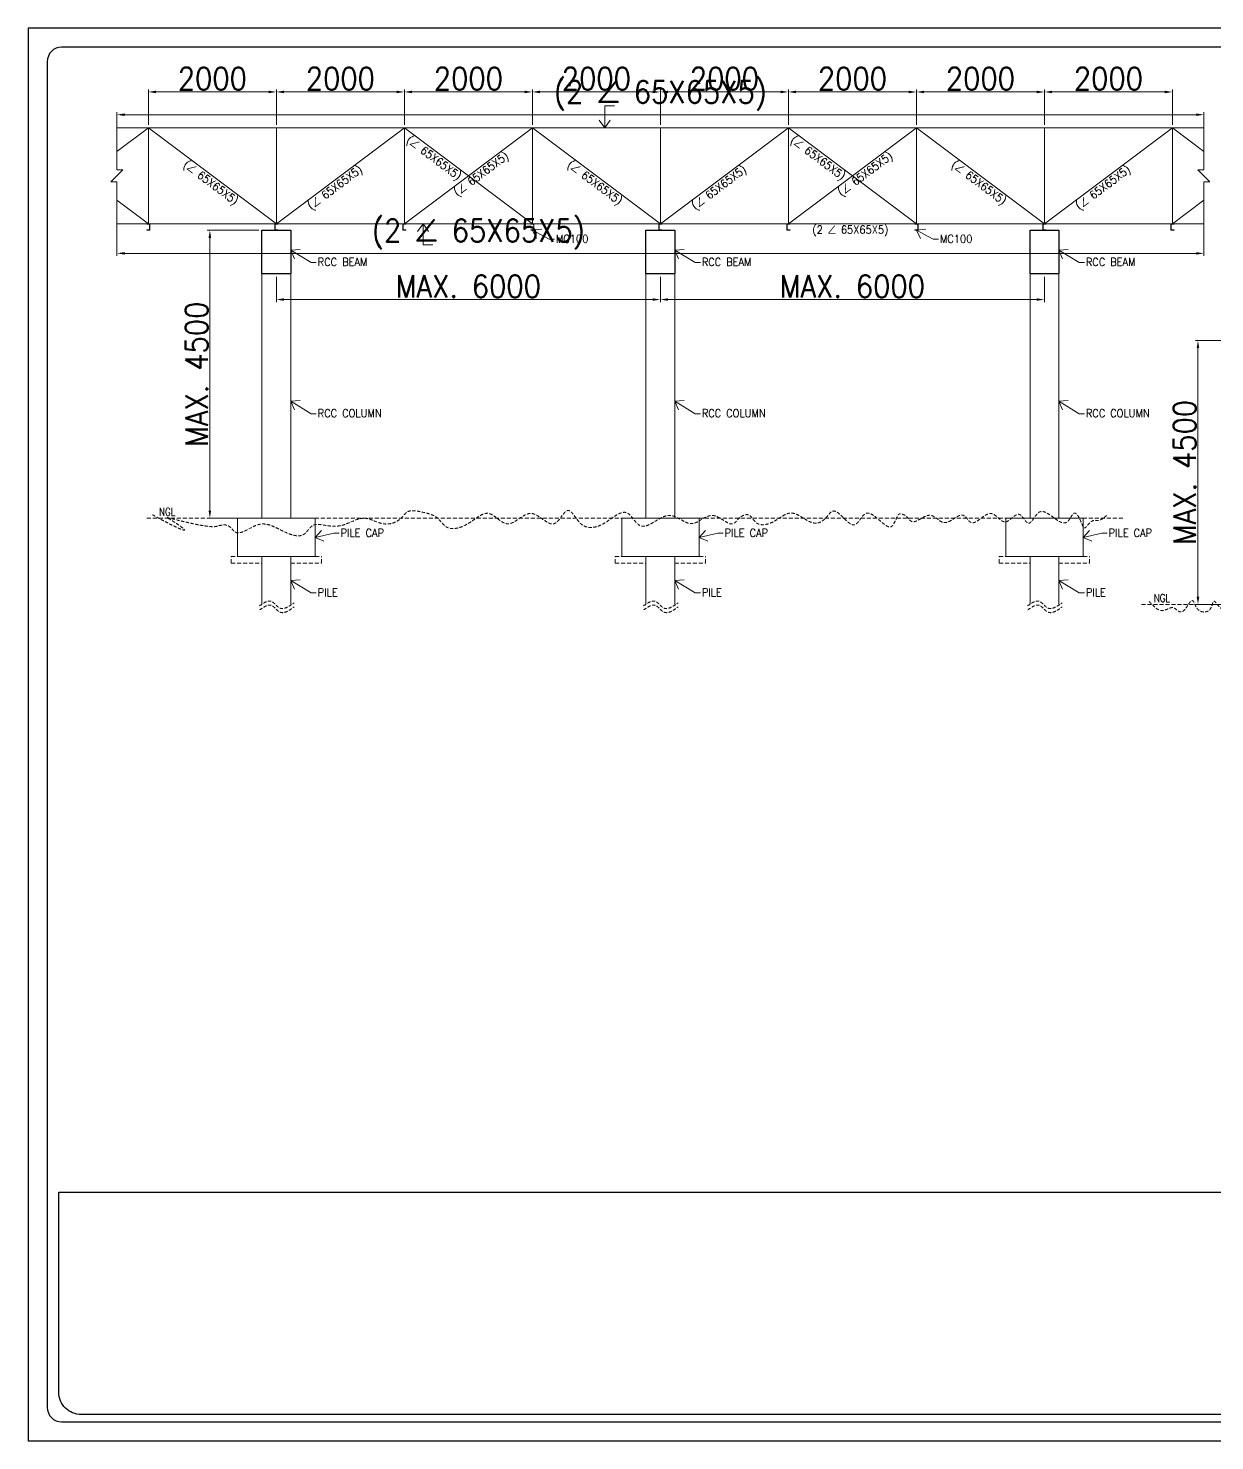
# Model space of a CAD drawing. Header units: millimetres. Extents: x 0 to 1124626, y -157535 to 82123.
# Drawn here: x 287155 to 305692, y 36490 to 58554 of the extents above; entities that cross this region are included whole.
import ezdxf

# ---------------------------------------------------------------- set-up
doc = ezdxf.new("R2010")
doc.units = ezdxf.units.MM
doc.header["$MEASUREMENT"] = 0
doc.linetypes.add('DASHED', pattern=[0.75, 0.5, -0.25])
doc.linetypes.add('HIDDEN', pattern=[0.375, 0.25, -0.125])
for name, color, linetype, lineweight in [('CN', 253, 'Continuous', 15), ('Dim', 6, 'Continuous', 13), ('FOOTING', 171, 'Continuous', 15), ('HIDE', 251, 'HIDDEN', 13), ('L4', 4, 'Continuous', 30), ('rSHEET', 2, 'Continuous', 30), ('STR', 112, 'Continuous', 18), ('Text', 7, 'Continuous', 15)]:
    doc.layers.add(name, color=color, linetype=linetype, lineweight=lineweight)
doc.styles.add('style1', font='romans.shx', dxfattribs={"width": 0.9, "height": 300})
doc.dimstyles.new('Copy of DIM-1', dxfattribs={"dimscale": 40, "dimtxt": 125, "dimasz": 3, "dimexe": 1, "dimexo": 1.2, "dimgap": 0.8, "dimtad": 1, "dimdec": 0, "dimzin": 1, "dimdsep": 46, "dimtxsty": 'style1', "dimcen": 2, "dimclrd": 8, "dimclre": 8, "dimclrt": 7, "dimadec": 0, "dimazin": 0, "dimtfac": 1, "dimtdec": 0, "dimtofl": 0, "dimtmove": 1, "dimatfit": 3, "dimfxl": 1, "dimtolj": 1, "dimtzin": 0, "dimlwd": 9, "dimlwe": 9, "dimarcsym": 1})

# ---------------------------------------------------------------- blocks, each defined once
blk = doc.blocks.new('*D297')
at = {"layer": 'DEFPOINTS', "color": 0, "ltscale": 20, "transparency": 16777216}
for p in [(291031, 54720), (297031, 54720), (297031, 54316)]:
    blk.add_point(p, dxfattribs=at)
at = {"layer": 'Dim', "color": 8, "lineweight": 9, "ltscale": 20, "transparency": 16777216}
for p, q in [((291031, 54672), (291031, 54276)), ((297031, 54672), (297031, 54276)), ((291151, 54316), (296911, 54316))]:
    blk.add_line(p, q, dxfattribs=at)
at = {"layer": 'Dim', "color": 8, "ltscale": 20, "transparency": 16777216}
for points in [[(291151, 54336), (291151, 54296), (291031, 54316)], [(296911, 54296), (296911, 54336), (297031, 54316)]]:
    blk.add_solid(points, dxfattribs=at)
at = {"layer": 'Dim', "color": 7, "ltscale": 20, "transparency": 16777216, "insert": (294031, 54523), "char_height": 350, "attachment_point": 5, "style": 'style1'}
blk.add_mtext('\\A1;MAX. 6000', dxfattribs=at)
blk = doc.blocks.new('*D298')
at = {"layer": 'DEFPOINTS', "color": 0, "ltscale": 20, "transparency": 16777216}
for p in [(297031, 54720), (303031, 54720), (303031, 54316)]:
    blk.add_point(p, dxfattribs=at)
at = {"layer": 'Dim', "color": 8, "lineweight": 9, "ltscale": 20, "transparency": 16777216}
for p, q in [((297031, 54672), (297031, 54276)), ((303031, 54672), (303031, 54276)), ((297151, 54316), (302911, 54316))]:
    blk.add_line(p, q, dxfattribs=at)
at = {"layer": 'Dim', "color": 8, "ltscale": 20, "transparency": 16777216}
for points in [[(297151, 54336), (297151, 54296), (297031, 54316)], [(302911, 54296), (302911, 54336), (303031, 54316)]]:
    blk.add_solid(points, dxfattribs=at)
at = {"layer": 'Dim', "color": 7, "ltscale": 20, "transparency": 16777216, "insert": (300031, 54523), "char_height": 350, "attachment_point": 5, "style": 'style1'}
blk.add_mtext('\\A1;MAX. 6000', dxfattribs=at)
blk = doc.blocks.new('*D299')
at = {"layer": 'DEFPOINTS', "color": 0, "ltscale": 20, "transparency": 16777216}
for p in [(290806, 55400), (289992, 50900), (290806, 50900)]:
    blk.add_point(p, dxfattribs=at)
at = {"layer": 'Dim', "color": 8, "lineweight": 9, "ltscale": 20, "transparency": 16777216}
for p, q in [((290758, 55400), (289952, 55400)), ((289992, 55280), (289992, 51020)), ((290758, 50900), (289952, 50900))]:
    blk.add_line(p, q, dxfattribs=at)
at = {"layer": 'Dim', "color": 8, "ltscale": 20, "transparency": 16777216}
for points in [[(290012, 55280), (289972, 55280), (289992, 55400)], [(289972, 51020), (290012, 51020), (289992, 50900)]]:
    blk.add_solid(points, dxfattribs=at)
at = {"layer": 'Dim', "color": 7, "ltscale": 20, "transparency": 16777216, "insert": (289785, 53150), "char_height": 350, "attachment_point": 5, "rotation": 90, "style": 'style1'}
blk.add_mtext('\\A1;MAX. 4500', dxfattribs=at)
blk = doc.blocks.new('*D300')
at = {"layer": 'DEFPOINTS', "color": 0, "ltscale": 20, "transparency": 16777216}
for p in [(291031, 57559), (289031, 57000), (291031, 57000)]:
    blk.add_point(p, dxfattribs=at)
at = {"layer": 'Dim', "color": 8, "lineweight": 9, "ltscale": 20, "transparency": 16777216}
for p, q in [((289031, 57048), (289031, 57599)), ((291031, 57048), (291031, 57599)), ((289151, 57559), (290911, 57559))]:
    blk.add_line(p, q, dxfattribs=at)
at = {"layer": 'Dim', "color": 8, "ltscale": 20, "transparency": 16777216}
for points in [[(289151, 57579), (289151, 57539), (289031, 57559)], [(290911, 57539), (290911, 57579), (291031, 57559)]]:
    blk.add_solid(points, dxfattribs=at)
at = {"layer": 'Dim', "color": 7, "ltscale": 20, "transparency": 16777216, "insert": (290031, 57766), "char_height": 350, "attachment_point": 5, "style": 'style1'}
blk.add_mtext('\\A1;2000', dxfattribs=at)
blk = doc.blocks.new('*D324')
at = {"layer": 'DEFPOINTS', "color": 0, "ltscale": 20, "transparency": 16777216}
for p in [(306918, 53678), (305430, 49553), (305968, 49553)]:
    blk.add_point(p, dxfattribs=at)
at = {"layer": 'Dim', "color": 8, "lineweight": 9, "ltscale": 20, "transparency": 16777216}
for p, q in [((306870, 53678), (305390, 53678)), ((305430, 53558), (305430, 49673)), ((305920, 49553), (305390, 49553))]:
    blk.add_line(p, q, dxfattribs=at)
at = {"layer": 'Dim', "color": 8, "ltscale": 20, "transparency": 16777216}
for points in [[(305450, 53558), (305410, 53558), (305430, 53678)], [(305410, 49673), (305450, 49673), (305430, 49553)]]:
    blk.add_solid(points, dxfattribs=at)
at = {"layer": 'Dim', "color": 7, "ltscale": 20, "transparency": 16777216, "insert": (305223, 51615), "char_height": 350, "attachment_point": 5, "rotation": 90, "style": 'style1'}
blk.add_mtext('\\A1;MAX. 4500', dxfattribs=at)
blk = doc.blocks.new('*D325')
at = {"layer": 'DEFPOINTS', "color": 0, "ltscale": 20, "transparency": 16777216}
for p in [(305522, 57204), (288540, 57000), (305522, 57000)]:
    blk.add_point(p, dxfattribs=at)
at = {"layer": 'Dim', "color": 8, "lineweight": 9, "ltscale": 20, "transparency": 16777216}
for p, q in [((288540, 57048), (288540, 57244)), ((288660, 57204), (305402, 57204)), ((305522, 57048), (305522, 57244))]:
    blk.add_line(p, q, dxfattribs=at)
at = {"layer": 'Dim', "color": 8, "ltscale": 20, "transparency": 16777216}
for points in [[(288660, 57224), (288660, 57184), (288540, 57204)], [(305402, 57184), (305402, 57224), (305522, 57204)]]:
    blk.add_solid(points, dxfattribs=at)
at = {"layer": 'Dim', "color": 7, "ltscale": 20, "transparency": 16777216, "insert": (297031, 57502), "char_height": 350, "attachment_point": 5, "style": 'style1'}
blk.add_mtext('\\A1;(2 ∠ 65X65X5)', dxfattribs=at)
blk = doc.blocks.new('*D326')
at = {"layer": 'DEFPOINTS', "color": 0, "ltscale": 20, "transparency": 16777216}
for p in [(293031, 57559), (291031, 57000), (293031, 57000)]:
    blk.add_point(p, dxfattribs=at)
at = {"layer": 'Dim', "color": 8, "lineweight": 9, "ltscale": 20, "transparency": 16777216}
for p, q in [((291031, 57048), (291031, 57599)), ((293031, 57048), (293031, 57599)), ((291151, 57559), (292911, 57559))]:
    blk.add_line(p, q, dxfattribs=at)
at = {"layer": 'Dim', "color": 8, "ltscale": 20, "transparency": 16777216}
for points in [[(291151, 57579), (291151, 57539), (291031, 57559)], [(292911, 57539), (292911, 57579), (293031, 57559)]]:
    blk.add_solid(points, dxfattribs=at)
at = {"layer": 'Dim', "color": 7, "ltscale": 20, "transparency": 16777216, "insert": (292031, 57766), "char_height": 350, "attachment_point": 5, "style": 'style1'}
blk.add_mtext('\\A1;2000', dxfattribs=at)
blk = doc.blocks.new('*D327')
at = {"layer": 'DEFPOINTS', "color": 0, "ltscale": 20, "transparency": 16777216}
for p in [(295031, 57559), (293031, 57000), (295031, 57000)]:
    blk.add_point(p, dxfattribs=at)
at = {"layer": 'Dim', "color": 8, "lineweight": 9, "ltscale": 20, "transparency": 16777216}
for p, q in [((293031, 57048), (293031, 57599)), ((295031, 57048), (295031, 57599)), ((293151, 57559), (294911, 57559))]:
    blk.add_line(p, q, dxfattribs=at)
at = {"layer": 'Dim', "color": 8, "ltscale": 20, "transparency": 16777216}
for points in [[(293151, 57579), (293151, 57539), (293031, 57559)], [(294911, 57539), (294911, 57579), (295031, 57559)]]:
    blk.add_solid(points, dxfattribs=at)
at = {"layer": 'Dim', "color": 7, "ltscale": 20, "transparency": 16777216, "insert": (294031, 57766), "char_height": 350, "attachment_point": 5, "style": 'style1'}
blk.add_mtext('\\A1;2000', dxfattribs=at)
blk = doc.blocks.new('*D328')
at = {"layer": 'DEFPOINTS', "color": 0, "ltscale": 20, "transparency": 16777216}
for p in [(297031, 57559), (295031, 57000), (297031, 57000)]:
    blk.add_point(p, dxfattribs=at)
at = {"layer": 'Dim', "color": 8, "lineweight": 9, "ltscale": 20, "transparency": 16777216}
for p, q in [((295031, 57048), (295031, 57599)), ((297031, 57048), (297031, 57599)), ((295151, 57559), (296911, 57559))]:
    blk.add_line(p, q, dxfattribs=at)
at = {"layer": 'Dim', "color": 8, "ltscale": 20, "transparency": 16777216}
for points in [[(295151, 57579), (295151, 57539), (295031, 57559)], [(296911, 57539), (296911, 57579), (297031, 57559)]]:
    blk.add_solid(points, dxfattribs=at)
at = {"layer": 'Dim', "color": 7, "ltscale": 20, "transparency": 16777216, "insert": (296031, 57766), "char_height": 350, "attachment_point": 5, "style": 'style1'}
blk.add_mtext('\\A1;2000', dxfattribs=at)
blk = doc.blocks.new('*D329')
at = {"layer": 'DEFPOINTS', "color": 0, "ltscale": 20, "transparency": 16777216}
for p in [(299031, 57559), (297031, 57000), (299031, 57000)]:
    blk.add_point(p, dxfattribs=at)
at = {"layer": 'Dim', "color": 8, "lineweight": 9, "ltscale": 20, "transparency": 16777216}
for p, q in [((297031, 57048), (297031, 57599)), ((299031, 57048), (299031, 57599)), ((297151, 57559), (298911, 57559))]:
    blk.add_line(p, q, dxfattribs=at)
at = {"layer": 'Dim', "color": 8, "ltscale": 20, "transparency": 16777216}
for points in [[(297151, 57579), (297151, 57539), (297031, 57559)], [(298911, 57539), (298911, 57579), (299031, 57559)]]:
    blk.add_solid(points, dxfattribs=at)
at = {"layer": 'Dim', "color": 7, "ltscale": 20, "transparency": 16777216, "insert": (298031, 57766), "char_height": 350, "attachment_point": 5, "style": 'style1'}
blk.add_mtext('\\A1;2000', dxfattribs=at)
blk = doc.blocks.new('*D330')
at = {"layer": 'DEFPOINTS', "color": 0, "ltscale": 20, "transparency": 16777216}
for p in [(301031, 57559), (299031, 57000), (301031, 57000)]:
    blk.add_point(p, dxfattribs=at)
at = {"layer": 'Dim', "color": 8, "lineweight": 9, "ltscale": 20, "transparency": 16777216}
for p, q in [((299031, 57048), (299031, 57599)), ((301031, 57048), (301031, 57599)), ((299151, 57559), (300911, 57559))]:
    blk.add_line(p, q, dxfattribs=at)
at = {"layer": 'Dim', "color": 8, "ltscale": 20, "transparency": 16777216}
for points in [[(299151, 57579), (299151, 57539), (299031, 57559)], [(300911, 57539), (300911, 57579), (301031, 57559)]]:
    blk.add_solid(points, dxfattribs=at)
at = {"layer": 'Dim', "color": 7, "ltscale": 20, "transparency": 16777216, "insert": (300031, 57766), "char_height": 350, "attachment_point": 5, "style": 'style1'}
blk.add_mtext('\\A1;2000', dxfattribs=at)
blk = doc.blocks.new('*D331')
at = {"layer": 'DEFPOINTS', "color": 0, "ltscale": 20, "transparency": 16777216}
for p in [(303031, 57559), (301031, 57000), (303031, 57000)]:
    blk.add_point(p, dxfattribs=at)
at = {"layer": 'Dim', "color": 8, "lineweight": 9, "ltscale": 20, "transparency": 16777216}
for p, q in [((301031, 57048), (301031, 57599)), ((303031, 57048), (303031, 57599)), ((301151, 57559), (302911, 57559))]:
    blk.add_line(p, q, dxfattribs=at)
at = {"layer": 'Dim', "color": 8, "ltscale": 20, "transparency": 16777216}
for points in [[(301151, 57579), (301151, 57539), (301031, 57559)], [(302911, 57539), (302911, 57579), (303031, 57559)]]:
    blk.add_solid(points, dxfattribs=at)
at = {"layer": 'Dim', "color": 7, "ltscale": 20, "transparency": 16777216, "insert": (302031, 57766), "char_height": 350, "attachment_point": 5, "style": 'style1'}
blk.add_mtext('\\A1;2000', dxfattribs=at)
blk = doc.blocks.new('*D332')
at = {"layer": 'DEFPOINTS', "color": 0, "ltscale": 20, "transparency": 16777216}
for p in [(305031, 57559), (303031, 57000), (305031, 57000)]:
    blk.add_point(p, dxfattribs=at)
at = {"layer": 'Dim', "color": 8, "lineweight": 9, "ltscale": 20, "transparency": 16777216}
for p, q in [((303031, 57048), (303031, 57599)), ((305031, 57048), (305031, 57599)), ((303151, 57559), (304911, 57559))]:
    blk.add_line(p, q, dxfattribs=at)
at = {"layer": 'Dim', "color": 8, "ltscale": 20, "transparency": 16777216}
for points in [[(303151, 57579), (303151, 57539), (303031, 57559)], [(304911, 57539), (304911, 57579), (305031, 57559)]]:
    blk.add_solid(points, dxfattribs=at)
at = {"layer": 'Dim', "color": 7, "ltscale": 20, "transparency": 16777216, "insert": (304031, 57766), "char_height": 350, "attachment_point": 5, "style": 'style1'}
blk.add_mtext('\\A1;2000', dxfattribs=at)
blk = doc.blocks.new('*D333')
at = {"layer": 'DEFPOINTS', "color": 0, "ltscale": 20, "transparency": 16777216}
for p in [(288540, 55500), (305522, 55500), (305522, 55038)]:
    blk.add_point(p, dxfattribs=at)
at = {"layer": 'Dim', "color": 8, "lineweight": 9, "ltscale": 20, "transparency": 16777216}
for p, q in [((288540, 55452), (288540, 54998)), ((305522, 55452), (305522, 54998)), ((288660, 55038), (305402, 55038))]:
    blk.add_line(p, q, dxfattribs=at)
at = {"layer": 'Dim', "color": 8, "ltscale": 20, "transparency": 16777216}
for points in [[(288660, 55058), (288660, 55018), (288540, 55038)], [(305402, 55018), (305402, 55058), (305522, 55038)]]:
    blk.add_solid(points, dxfattribs=at)
at = {"layer": 'Dim', "color": 7, "ltscale": 20, "transparency": 16777216, "insert": (294187, 55336), "char_height": 350, "attachment_point": 5, "style": 'style1'}
blk.add_mtext('\\A1;(2 ∠ 65X65X5)', dxfattribs=at)

msp = doc.modelspace()

# ---------------------------------------------------------------- linework, layer by layer
at = {"layer": 'CN', "linetype": 'Continuous', "ltscale": 5}
for p, q in [((288539.7047, 57157.361), (288539.7047, 56343.4196)), ((305522.4332, 57157.361), (305522.4332, 56343.4196)), ((288539.7047, 56999.861), (305522.4332, 56999.861)), ((289031.0689, 55499.861), (289031.0689, 56999.861)), ((288446.1461, 56156.3024), (288633.2632, 56343.4196)), ((288539.7047, 56343.4196), (288633.2632, 56343.4196)), ((305615.9917, 56156.3024), (305428.8746, 56343.4196)), ((305522.4332, 56343.4196), (305428.8746, 56343.4196)), ((288446.1461, 56156.3024), (288539.7047, 56156.3024)), ((288539.7047, 56156.3024), (288539.7047, 55342.361)), ((305522.4332, 56156.3024), (305522.4332, 55342.361)), ((305615.9917, 56156.3024), (305522.4332, 56156.3024)), ((288539.7047, 55499.861), (305522.4332, 55499.861))]:
    msp.add_line(p, q, dxfattribs=at)
at = {"layer": 'CN', "ltscale": 20}
for p, q in [((289031.0689, 56999.861), (288539.7047, 56631.3378)), ((289031.0689, 56999.861), (291031.0689, 55499.861)), ((291031.0689, 55499.861), (291031.0689, 56999.861)), ((293031.0689, 56999.861), (291031.0689, 55499.861)), ((293031.0689, 55499.861), (293031.0689, 56999.861)), ((295031.0689, 56999.861), (293031.0689, 55499.861)), ((293031.0689, 56999.861), (295031.0689, 55499.861)), ((295031.0689, 55499.861), (295031.0689, 56999.861)), ((295031.0689, 56999.861), (297031.0689, 55499.861)), ((297031.0689, 55499.861), (297031.0689, 56999.861)), ((299031.0689, 56999.861), (297031.0689, 55499.861)), ((299031.0689, 55499.861), (299031.0689, 56999.861)), ((301031.0689, 56999.861), (299031.0689, 55499.861)), ((299031.0689, 56999.861), (301031.0689, 55499.861)), ((301031.0689, 55499.861), (301031.0689, 56999.861)), ((301031.0689, 56999.861), (303031.0689, 55499.861)), ((303031.0689, 55499.861), (303031.0689, 56999.861)), ((305031.0689, 56999.861), (303031.0689, 55499.861)), ((305031.0689, 55499.861), (305031.0689, 56999.861)), ((305031.0689, 56999.861), (305522.4332, 56631.3378)), ((288539.7047, 55868.3842), (289031.0689, 55499.861)), ((305522.4332, 55868.3842), (305031.0689, 55499.861))]:
    msp.add_line(p, q, dxfattribs=at)
at = {"layer": 'Dim', "ltscale": 20}
for points in [[(289056.0689, 55399.861), (289056.0689, 55499.861), (289006.0689, 55499.861), (289006.0689, 55498.4126, 0.3902243582), (289008.3627, 55495.9211), (289043.1114, 55493.0446, -0.3902243582), (289051.3689, 55484.0753), (289051.3689, 55415.6468, -0.3902243582), (289043.1114, 55406.6775), (289008.3627, 55403.8009, 0.3902243582), (289006.0689, 55401.3094), (289006.0689, 55399.861)], [(291006.0689, 55399.861), (291006.0689, 55499.861), (291056.0689, 55499.861), (291056.0689, 55498.4126, -0.3902243582), (291053.7752, 55495.9211), (291019.0264, 55493.0446, 0.3902243582), (291010.7689, 55484.0753), (291010.7689, 55415.6468, 0.3902243582), (291019.0264, 55406.6775), (291053.7752, 55403.8009, -0.3902243582), (291056.0689, 55401.3094), (291056.0689, 55399.861)], [(293006.0689, 55399.861), (293006.0689, 55499.861), (293056.0689, 55499.861), (293056.0689, 55498.4126, -0.3902243582), (293053.7752, 55495.9211), (293019.0264, 55493.0446, 0.3902243582), (293010.7689, 55484.0753), (293010.7689, 55415.6468, 0.3902243582), (293019.0264, 55406.6775), (293053.7752, 55403.8009, -0.3902243582), (293056.0689, 55401.3094), (293056.0689, 55399.861)], [(295056.0689, 55399.861), (295056.0689, 55499.861), (295006.0689, 55499.861), (295006.0689, 55498.4126, 0.3902243582), (295008.3627, 55495.9211), (295043.1114, 55493.0446, -0.3902243582), (295051.3689, 55484.0753), (295051.3689, 55415.6468, -0.3902243582), (295043.1114, 55406.6775), (295008.3627, 55403.8009, 0.3902243582), (295006.0689, 55401.3094), (295006.0689, 55399.861)], [(297006.0689, 55399.861), (297006.0689, 55499.861), (297056.0689, 55499.861), (297056.0689, 55498.4126, -0.3902243582), (297053.7752, 55495.9211), (297019.0264, 55493.0446, 0.3902243582), (297010.7689, 55484.0753), (297010.7689, 55415.6468, 0.3902243582), (297019.0264, 55406.6775), (297053.7752, 55403.8009, -0.3902243582), (297056.0689, 55401.3094), (297056.0689, 55399.861)], [(299006.0689, 55399.861), (299006.0689, 55499.861), (299056.0689, 55499.861), (299056.0689, 55498.4126, -0.3902243582), (299053.7752, 55495.9211), (299019.0264, 55493.0446, 0.3902243582), (299010.7689, 55484.0753), (299010.7689, 55415.6468, 0.3902243582), (299019.0264, 55406.6775), (299053.7752, 55403.8009, -0.3902243582), (299056.0689, 55401.3094), (299056.0689, 55399.861)], [(301056.0689, 55399.861), (301056.0689, 55499.861), (301006.0689, 55499.861), (301006.0689, 55498.4126, 0.3902243582), (301008.3627, 55495.9211), (301043.1114, 55493.0446, -0.3902243582), (301051.3689, 55484.0753), (301051.3689, 55415.6468, -0.3902243582), (301043.1114, 55406.6775), (301008.3627, 55403.8009, 0.3902243582), (301006.0689, 55401.3094), (301006.0689, 55399.861)], [(303006.0689, 55399.861), (303006.0689, 55499.861), (303056.0689, 55499.861), (303056.0689, 55498.4126, -0.3902243582), (303053.7752, 55495.9211), (303019.0264, 55493.0446, 0.3902243582), (303010.7689, 55484.0753), (303010.7689, 55415.6468, 0.3902243582), (303019.0264, 55406.6775), (303053.7752, 55403.8009, -0.3902243582), (303056.0689, 55401.3094), (303056.0689, 55399.861)], [(305006.0689, 55399.861), (305006.0689, 55499.861), (305056.0689, 55499.861), (305056.0689, 55498.4126, -0.3902243582), (305053.7752, 55495.9211), (305019.0264, 55493.0446, 0.3902243582), (305010.7689, 55484.0753), (305010.7689, 55415.6468, 0.3902243582), (305019.0264, 55406.6775), (305053.7752, 55403.8009, -0.3902243582), (305056.0689, 55401.3094), (305056.0689, 55399.861)]]:
    msp.add_lwpolyline(points, format="xyb", close=True, dxfattribs=at)
at = {"layer": 'FOOTING', "linetype": 'DASHED', "ltscale": 125}
for p, q in [((289005.5254, 50899.861), (304264.8962, 50899.861)), ((290326.0689, 50299.861), (290426.0689, 50299.861)), ((290326.0689, 50199.861), (290326.0689, 50299.861)), ((290326.0689, 50199.861), (290806.0689, 50199.861)), ((291256.0689, 50199.861), (291736.0689, 50199.861)), ((291636.0689, 50299.861), (291736.0689, 50299.861)), ((291736.0689, 50199.861), (291736.0689, 50299.861)), ((296326.0689, 50299.861), (296426.0689, 50299.861)), ((296326.0689, 50199.861), (296326.0689, 50299.861)), ((296326.0689, 50199.861), (296806.0689, 50199.861)), ((297256.0689, 50199.861), (297736.0689, 50199.861)), ((297636.0689, 50299.861), (297736.0689, 50299.861)), ((297736.0689, 50199.861), (297736.0689, 50299.861)), ((302326.0689, 50299.861), (302426.0689, 50299.861)), ((302326.0689, 50199.861), (302326.0689, 50299.861)), ((302326.0689, 50199.861), (302806.0689, 50199.861)), ((303256.0689, 50199.861), (303736.0689, 50199.861)), ((303636.0689, 50299.861), (303736.0689, 50299.861)), ((303736.0689, 50199.861), (303736.0689, 50299.861)), ((304547.4832, 49552.5712), (312653.4942, 49552.5712))]:
    msp.add_line(p, q, dxfattribs=at)
at = {"layer": 'FOOTING', "ltscale": 20}
for p, q in [((290426.0689, 50899.861), (291636.0689, 50899.861)), ((290426.0689, 50299.861), (290426.0689, 50899.861)), ((291636.0689, 50299.861), (291636.0689, 50899.861)), ((296426.0689, 50899.861), (297636.0689, 50899.861)), ((296426.0689, 50299.861), (296426.0689, 50899.861)), ((297636.0689, 50299.861), (297636.0689, 50899.861)), ((302426.0689, 50899.861), (303636.0689, 50899.861)), ((302426.0689, 50299.861), (302426.0689, 50899.861)), ((303636.0689, 50299.861), (303636.0689, 50899.861)), ((290426.0689, 50299.861), (291636.0689, 50299.861)), ((290806.0689, 50299.861), (290806.0689, 49555.4493)), ((291256.0689, 50299.861), (291256.0689, 49555.4493)), ((296426.0689, 50299.861), (297636.0689, 50299.861)), ((296806.0689, 50299.861), (296806.0689, 49555.4493)), ((297256.0689, 50299.861), (297256.0689, 49555.4493)), ((302426.0689, 50299.861), (303636.0689, 50299.861)), ((302806.0689, 50299.861), (302806.0689, 49555.4493)), ((303256.0689, 50299.861), (303256.0689, 49555.4493))]:
    msp.add_line(p, q, dxfattribs=at)
at = {"layer": 'HIDE', "linetype": 'HIDDEN', "ltscale": 200}
msp.add_open_spline([(289095.4202, 50954.4516), (289794.2414, 50572.0933), (289654.1464, 50712.1883), (289322.2049, 50911.3533), (290004.0694, 50739.3492), (290111.6739, 50784.2905), (290295.5772, 50814.207), (290414.8093, 50567.7751), (290738.7599, 50881.0165), (291077.694, 50734.7391), (291441.5435, 50535.0566), (291586.7292, 50831.7122), (291823.2478, 50778.2573), (292091.4271, 50759.3218), (292394.1313, 50976.6809), (292691.8465, 50764.981), (292958.507, 50846.1783), (293083.8825, 51044.7711), (293323.7843, 50993.3736), (293545.093, 50944.3935), (293709.6168, 50676.4809), (294058.2652, 50799.5135), (294352.8822, 51085.1386), (294658.3689, 50654.9347), (295005.9441, 51163.2982), (295369.0695, 50633.5625), (295587.4669, 51174.8853), (295779.0692, 50712.0676), (296169.738, 50770.1097), (296501.3907, 51133.8546), (296740.6403, 50597.0204), (297148.1707, 51115.6925), (297520.4489, 50682.2997), (297841.6452, 51087.0131), (298138.8845, 50724.5083), (298258.5391, 50920.1359), (298429.2233, 50998.8968), (298522.0423, 50771.8147), (298822.6029, 50814.8155), (299092.2874, 51110.3447), (299389.146, 50752.2601), (299618.4104, 50883.4467), (299766.4932, 51146.3036), (300052.8574, 50600.4459), (300259.1448, 51186.886), (300646.9551, 50563.7855), (300708.0845, 50914.1259), (300764.1838, 50970.2253), (300800.3132, 50964.5594), (300877.171, 50952.5064), (300979.5989, 50754.9162), (301245.1019, 51070.0582), (301475.8952, 50701.0648), (301746.9062, 51060.2534), (301912.3871, 50705.5582), (302187.067, 51134.7721), (302412.6426, 50715.1443), (302637.2414, 51082.2735), (302789.8879, 50692.5122), (302979.5483, 51237.3454), (303335.6335, 50637.8191), (303514.2703, 51097.3022), (303645.8214, 50697.0686), (303681.9053, 50774.8198), (303816.2336, 50909.148), (303891.6709, 50833.7107), (304015.698, 50957.7378)], degree=3, knots=[0, 0, 0, 0, 122.3254876234, 122.3254876234, 122.3254876234, 244.6509752469, 360.1089089369, 498.8987582886, 889.8393899599, 1202.3232533202, 1625.7564692808, 1813.5309713449, 1998.2636652488, 2263.8169127358, 2638.3241219969, 2945.3644542733, 3230.337859842, 3368.7469783963, 3594.1591664204, 3860.9904568524, 4049.145689714, 4430.4114320492, 4755.8000764187, 5081.5981435917, 5495.4790053232, 5891.1646471376, 6176.9084546264, 6474.8984252934, 6812.6128813366, 7234.9229113209, 7512.5026100244, 8002.8314594456, 8370.8605318342, 8729.3862908822, 9073.1380823837, 9186.9153018948, 9343.0571409826, 9516.5444526723, 9751.06838048, 10106.1462578413, 10520.2409497515, 10683.7464543154, 10841.1657001764, 11245.3963599328, 11495.4221914855, 11941.931820043, 12179.9413651494, 12179.9413651494, 12179.9413651494, 12286.0287578446, 12405.6201951307, 12716.574286029, 12967.7049144107, 13291.6856497244, 13439.6601214596, 13788.8227010341, 14047.4982396163, 14292.8463487074, 14486.7439323606, 14731.6671959224, 15196.0429353193, 15350.6507454426, 15607.7997619105, 15864.9487783784, 16122.0977948463, 16379.2468113141, 16379.2468113141, 16379.2468113141, 16379.2468113141], dxfattribs=at)
at = {"layer": 'HIDE', "linetype": 'HIDDEN', "ltscale": 200, "end_tangent": (0, 1)}
msp.add_spline([(304669.8833, 49598.14), (304899.0427, 49459.5785), (305040.2688, 49502.2128), (305162.8424, 49435.5967), (305341.3736, 49614.1279), (305426.6422, 49478.231), (305618.4966, 49478.231), (305677.1188, 49603.4693), (305794.3631, 49486.2249), (305932.9246, 49486.2249), (306042.175, 49635.445), (306164.7487, 49470.2371), (306324.6273, 49496.8835), (306431.2131, 49603.4693), (306660.3725, 49475.5664), (306830.9097, 49552.5712), (306906.7172, 49476.7638), (307166.6549, 49590.1461), (307289.2285, 49467.5724), (307446.4426, 49467.5724), (307494.4061, 49606.1339), (307663.6111, 49436.929), (307816.8281, 49590.1461), (307956.7219, 49450.2522), (308179.2197, 49450.2522), (308227.1833, 49590.1461), (308411.0438, 49590.1461), (308448.3488, 49472.9017), (308616.2214, 49368.9806), (308658.8557, 49579.4875), (308789.4232, 49579.4875), (308877.3565, 49491.5542), (308981.2776, 49459.5785), (309039.8998, 49622.1218), (309198.4461, 49463.5755), (309269.0592, 49595.4754), (309394.2975, 49470.2371), (309503.5479, 49579.4875), (309644.774, 49486.2249), (309711.3902, 49600.8046), (309879.2627, 49600.8046), (309924.5617, 49486.2249), (310047.1353, 49432.9321), (310180.3675, 49611.4632), (310300.2765, 49451.5846), (310452.1613, 49499.5482), (310489.4663, 49632.7804), (310625.3631, 49451.5846), (310833.2054, 49451.5846), (310833.2054, 49606.1339), (311035.7183, 49478.231), (311248.8899, 49432.9321), (311248.8899, 49616.7925), (311428.7534, 49436.929), (311579.3058, 49478.231), (311645.9219, 49603.4693), (311832.447, 49416.9442), (312014.9751, 49599.4723), (312145.5427, 49468.9048), (312290.7658, 49614.1279), (312394.6869, 49467.5724), (312642.4988, 49598.14)], degree=3, dxfattribs=at)
at = {"layer": 'HIDE', "linetype": 'HIDDEN', "ltscale": 200}
for points in [[(290767.992, 49531.5814), (290950.4149, 49602.2377), (291083.9339, 49497.7522), (291307.8942, 49577.8417)], [(290769.556, 49467.5223), (290951.9788, 49538.1786), (291085.4978, 49433.6932), (291309.4582, 49513.7826)], [(296767.992, 49531.5814), (296950.4149, 49602.2377), (297083.9339, 49497.7522), (297307.8942, 49577.8417)], [(296769.556, 49467.5223), (296951.9788, 49538.1786), (297085.4978, 49433.6932), (297309.4582, 49513.7826)], [(302767.992, 49531.5814), (302950.4149, 49602.2377), (303083.9339, 49497.7522), (303307.8942, 49577.8417)], [(302769.556, 49467.5223), (302951.9788, 49538.1786), (303085.4978, 49433.6932), (303309.4582, 49513.7826)]]:
    msp.add_spline(points, degree=3, dxfattribs=at)
at = {"layer": 'L4', "ltscale": 20}
for points in [[(290806.0689, 55399.861), (291256.0689, 55399.861), (291256.0689, 54719.861), (290806.0689, 54719.861)], [(296806.0689, 55399.861), (297256.0689, 55399.861), (297256.0689, 54719.861), (296806.0689, 54719.861)], [(302806.0689, 55399.861), (303256.0689, 55399.861), (303256.0689, 54719.861), (302806.0689, 54719.861)]]:
    msp.add_lwpolyline(points, close=True, dxfattribs=at)
at = {"layer": 'rSHEET'}
msp.add_lwpolyline([(287154.7246, 36489.5481), (318360.4259, 36489.5481), (318360.4259, 58554.2079), (287154.7246, 58554.2079)], close=True, dxfattribs=at)
for points in [[(287674.8196, 36786.188), (317840.3308, 36786.188, 0.4142135624), (318063.2287, 37009.0859), (318063.2287, 58034.6701, 0.4142135624), (317840.3308, 58257.568), (287674.8196, 58257.568, 0.4142135624), (287451.9217, 58034.6701), (287451.9217, 37009.0859, 0.4142135624)], [(287632.449, 40374.6889), (313848.8474, 40374.6889), (313848.8474, 37247.801, -0.4142135624), (313498.627, 36897.5805), (287982.6695, 36897.5805, -0.4142135624), (287632.449, 37247.801)]]:
    msp.add_lwpolyline(points, format="xyb", close=True, dxfattribs=at)
at = {"layer": 'STR', "ltscale": 20}
for p, q in [((290806.0689, 50899.861), (290806.0689, 54719.861)), ((291256.0689, 50899.861), (291256.0689, 54719.861)), ((296806.0689, 50899.861), (296806.0689, 54719.861)), ((297256.0689, 50899.861), (297256.0689, 54719.861)), ((302806.0689, 50899.861), (302806.0689, 54719.861)), ((303256.0689, 50899.861), (303256.0689, 54719.861))]:
    msp.add_line(p, q, dxfattribs=at)

# ---------------------------------------------------------------- texts
at = {"layer": 'Text', "ltscale": 20, "style": 'style1', "width": 0.8}
for p in [(289196.6391, 50938.2523), (304738.5968, 49590.9624)]:
    msp.add_text('NGL', height=125, dxfattribs=at).set_placement(p)
at = {"layer": 'Text', "ltscale": 20, "char_height": 125, "width": 2822.717504, "style": 'style1'}
for s, insert, attachment_point, rotation in [('\\P\\pxi5.59088,qc;(∠ 65X65X5)', (294506.3239, 56106.7665), 3, 323), ('\\P\\pxi5.59088,qc;(∠ 65X65X5)', (300506.3239, 56106.7665), 3, 323), ('\\P\\pxi5.59088,qc;(∠ 65X65X5)', (291021.2718, 55720.5556), 3, 323), ('\\pxi10.5624;\\P\\pi5.59088;(∠ 65X65X5)', (293102.0253, 55769.703), 1, 37), ('\\P\\pxi5.59088,qc;(∠ 65X65X5)', (297021.2718, 55720.5556), 3, 323), ('\\pxi10.5624;\\P\\pi5.59088;(∠ 65X65X5)', (299102.0253, 55769.703), 1, 37), ('\\P\\pxi5.59088,qc;(∠ 65X65X5)', (303021.2718, 55720.5556), 3, 323), ('\\pxi10.5624;\\P\\pi5.59088;(∠ 65X65X5)', (290819.0511, 55557.4723), 1, 37), ('\\pxi10.5624;\\P\\pi5.59088;(∠ 65X65X5)', (296819.0511, 55557.4723), 1, 37), ('\\pxi10.5624;\\P\\pi5.59088;(∠ 65X65X5)', (302819.0511, 55557.4723), 1, 37)]:
    msp.add_mtext(s, dxfattribs=dict(at, insert=insert, attachment_point=attachment_point, rotation=rotation))
at = {"layer": 'Text', "ltscale": 20, "char_height": 125, "attachment_point": 1, "style": 'style1'}
for s, insert, width in [('\\pxi10.5624;\\P\\pi5.59088;(2 ∠ 65X65X5)', (298706.4007, 55678.9354), 2822.717504), ('MC100', (295399.3952, 55327.5414), 3613.508763), ('MC100', (301399.3952, 55327.5414), 3613.508763), ('RCC BEAM', (291677.7748, 54965.3713), 3613.508763), ('RCC BEAM', (297677.7748, 54965.3713), 3613.508763), ('RCC BEAM', (303677.7748, 54965.3713), 3613.508763), ('RCC COLUMN', (291677.7748, 52602.8895), 3613.508763), ('RCC COLUMN', (297677.7748, 52602.8895), 3613.508763), ('RCC COLUMN', (303677.7748, 52602.8895), 3613.508763), ('PILE CAP', (292033.5703, 50734.2222), 3613.508763), ('PILE CAP', (298033.5703, 50734.2222), 3613.508763), ('PILE CAP', (304033.5703, 50734.2222), 3613.508763), ('PILE', (291677.7748, 49803.9654), 3613.508763), ('PILE', (297677.7748, 49803.9654), 3613.508763), ('PILE', (303677.7748, 49803.9654), 3613.508763)]:
    msp.add_mtext(s, dxfattribs=dict(at, insert=insert, width=width))

# ---------------------------------------------------------------- dimensions: what is measured, and where the dimension line sits
at = {"layer": 'Dim', "ltscale": 20}
for base, p1, p2, text, picture, middle in [((305522.4332, 57203.5147), (288539.7047, 56999.861), (305522.4332, 56999.861), '(2 ∠ 65X65X5)', '*D325', (297031.0689, 57501.5147)), ((297031.0689, 54316.4788), (291031.0689, 54719.861), (297031.0689, 54719.861), 'MAX. <>', '*D297', (294031.0689, 54523.4788)), ((303031.0689, 54316.4788), (297031.0689, 54719.861), (303031.0689, 54719.861), 'MAX. <>', '*D298', (300031.0689, 54523.4788))]:
    dim = msp.add_linear_dim(base=base, p1=p1, p2=p2, text=text, dimstyle='Copy of DIM-1', override={"dimtxsty": 'style1'}, dxfattribs=at)
    dim.commit()
    dim.dimension.update_dxf_attribs({"geometry": picture, "text_midpoint": middle})
for base, p1, p2, picture, middle in [((291031.0689, 57559.3001), (289031.0689, 56999.861), (291031.0689, 56999.861), '*D300', (290031.0689, 57766.3001)), ((293031.0689, 57559.3001), (291031.0689, 56999.861), (293031.0689, 56999.861), '*D326', (292031.0689, 57766.3001)), ((295031.0689, 57559.3001), (293031.0689, 56999.861), (295031.0689, 56999.861), '*D327', (294031.0689, 57766.3001)), ((297031.0689, 57559.3001), (295031.0689, 56999.861), (297031.0689, 56999.861), '*D328', (296031.0689, 57766.3001)), ((299031.0689, 57559.3001), (297031.0689, 56999.861), (299031.0689, 56999.861), '*D329', (298031.0689, 57766.3001)), ((301031.0689, 57559.3001), (299031.0689, 56999.861), (301031.0689, 56999.861), '*D330', (300031.0689, 57766.3001)), ((303031.0689, 57559.3001), (301031.0689, 56999.861), (303031.0689, 56999.861), '*D331', (302031.0689, 57766.3001)), ((305031.0689, 57559.3001), (303031.0689, 56999.861), (305031.0689, 56999.861), '*D332', (304031.0689, 57766.3001))]:
    dim = msp.add_linear_dim(base=base, p1=p1, p2=p2, dimstyle='Copy of DIM-1', dxfattribs=at)
    dim.commit()
    dim.dimension.update_dxf_attribs({"geometry": picture, "text_midpoint": middle})
dim = msp.add_linear_dim(base=(305522.4332, 55037.9017), p1=(288539.7047, 55499.861), p2=(305522.4332, 55499.861), text='(2 ∠ 65X65X5)', dimstyle='Copy of DIM-1', override={"dimtxsty": 'style1'}, dxfattribs=at)
dim.commit()
dim.dimension.update_dxf_attribs({"geometry": '*D333', "text_midpoint": (294187.1885, 55037.9017), "dimtype": 160})
for base, p1, p2, text, picture, middle in [((289991.6665, 50899.861), (290806.0689, 55399.861), (290806.0689, 50899.861), 'MAX. <>', '*D299', (289784.6665, 53149.861)), ((305430.4538, 49552.5712), (306918.0267, 53677.5093), (305968.0267, 49552.5712), 'MAX. 4500', '*D324', (305223.4538, 51615.0403))]:
    dim = msp.add_linear_dim(base=base, p1=p1, p2=p2, angle=90, text=text, dimstyle='Copy of DIM-1', override={"dimtxsty": 'style1'}, dxfattribs=at)
    dim.commit()
    dim.dimension.update_dxf_attribs({"geometry": picture, "text_midpoint": middle})

# ---------------------------------------------------------------- leaders
for points in [[(296160.7924, 56999.861), (296160.7924, 57342.7591), (296314.3365, 57342.7591)], [(293322.6282, 55499.861), (293322.6282, 55172.648), (293476.1723, 55172.648)], [(295031.0689, 55399.861), (295295.0105, 55258.1727), (295377.1818, 55258.1727)], [(301031.0689, 55399.861), (301295.0105, 55258.1727), (301377.1818, 55258.1727)], [(291256.0689, 55089.061), (291573.3901, 54896.0026), (291655.5615, 54896.0026)], [(297256.0689, 55089.061), (297573.3901, 54896.0026), (297655.5615, 54896.0026)], [(303256.0689, 55089.061), (303573.3901, 54896.0026), (303655.5615, 54896.0026)], [(291256.0689, 52726.5793), (291573.3901, 52533.5209), (291655.5615, 52533.5209)], [(297256.0689, 52726.5793), (297573.3901, 52533.5209), (297655.5615, 52533.5209)], [(303256.0689, 52726.5793), (303573.3901, 52533.5209), (303655.5615, 52533.5209)], [(291636.0689, 50599.861), (291929.1856, 50664.8536), (292011.3569, 50664.8536)], [(297636.0689, 50599.861), (297929.1856, 50664.8536), (298011.3569, 50664.8536)], [(303636.0689, 50599.861), (303929.1856, 50664.8536), (304011.3569, 50664.8536)], [(291256.0689, 49927.6552), (291573.3901, 49734.5968), (291655.5615, 49734.5968)], [(297256.0689, 49927.6552), (297573.3901, 49734.5968), (297655.5615, 49734.5968)], [(303256.0689, 49927.6552), (303573.3901, 49734.5968), (303655.5615, 49734.5968)]]:
    msp.add_leader(points, dimstyle='Copy of DIM-1', override={"dimtxt": 125, "dimasz": 3, "dimtad": 0, "dimldrblk": 'Open90'}, dxfattribs=at)

doc.saveas('drawing.dxf')
